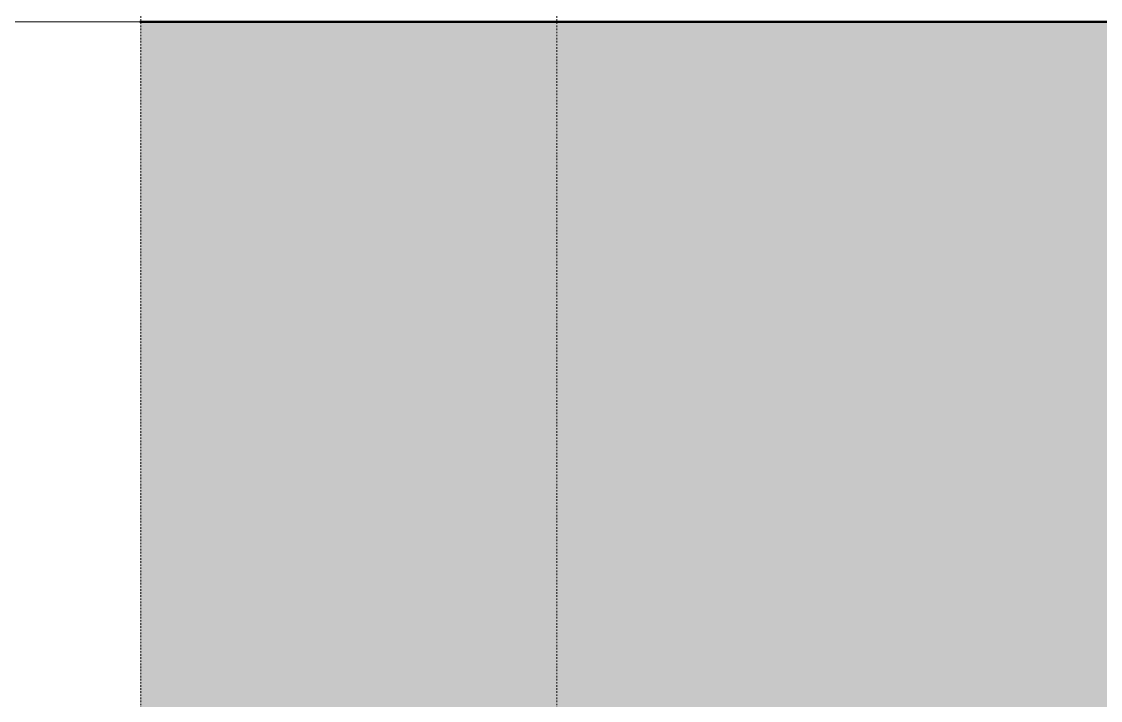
# Model space of a CAD drawing. Header units: inches. Extents: x 1750 to 7619, y -360 to 620.
# Drawn here: x 4732.9 to 4820, y -84.8 to -30 of the extents above; entities that cross this region are included whole.
import ezdxf

# ---------------------------------------------------------------- set-up
doc = ezdxf.new("R2010")
doc.units = ezdxf.units.IN
doc.header["$MEASUREMENT"] = 0
doc.linetypes.add('Aligning Line 1_8_', pattern=[0.25, 0.125, -0.125])
doc.linetypes.add('Grid Line 1_2_', pattern=[0.875, 0.5, -0.125, 0.125, -0.125])
for name, color, linetype, lineweight in [('0-4', 10, 'Continuous', 5), ('A-FLOR-LEVL-1', 51, 'Grid Line 1_2_', 9), ('C-TOPO', 7, 'Continuous', 9), ('C-TOPO-1', 250, 'Continuous', 50), ('G-ANNO-SYMB-2', 147, 'Aligning Line 1_8_', 9)]:
    doc.layers.add(name, color=color, linetype=linetype, lineweight=lineweight)

# ---------------------------------------------------------------- blocks, each defined once
blk = doc.blocks.new('CTR - 2nd Phase_rvt-2-BUILDING ELEVATION - NORTH')
at = {"layer": 'A-FLOR-LEVL-1'}
blk.add_line((-12558.481, -30), (-9609.49, -30), dxfattribs=at)
blk = doc.blocks.new('CTR  - Topography_rvt-2-BUILDING ELEVATION - NORTH')
at = {"layer": 'C-TOPO'}
h = blk.add_hatch(dxfattribs=at)
h.set_pattern_fill('FP_65', color=256, style=0, pattern_type=2)
h.set_pattern_definition([(0, (12, 0), (24, 24), [24, -24]), (0, (12, 9), (24, 24), [24, -24]), (0, (12, 18), (24, 24), [24, -24]), (90, (15, 21), (-24, 24), [24, -24]), (90, (24, 21), (-24, 24), [24, -24]), (90, (33, 21), (-24, 24), [24, -24])])
h.paths.add_polyline_path([(-10823.035, -206.54), (-9706.161, -206.54), (-9706.161, 4.736), (-9718.028, 4.577), (-9757.049, 2.343), (-9768.236, 2.238), (-9791.247, 0.217), (-9799.611, -0.999), (-9821.947, -0.999), (-9826.284, -1.518), (-9893.345, -4.302), (-9896.521, -5.014), (-9915.255, -12.609), (-9950.421, -20.492), (-9956.61, -23.001), (-10060.095, -17.589), (-10091.206, -21.292), (-10136.728, -22.076), (-10164.017, -22.646), (-10280.766, -24.574), (-10370.756, -26.589), (-10412.866, -26.71), (-10450.411, -27.551), (-10486.95, -27.599), (-10517.537, -27.237), (-10526.339, -27.223), (-10534.893, -27.122), (-10585.348, -27.535), (-10642.589, -27.26), (-10678.149, -26.984), (-10823.035, -29.946), (-10859.395, -30), (-12461.793, -30), (-12461.793, -206.54), (-10839.091, -206.54)], flags=0)
for p, q in [((-12461.793, -30), (-12438.768, -30)), ((-12438.768, -30), (-12348.567, -30))]:
    blk.add_line(p, q, dxfattribs=at)
at = {"layer": 'C-TOPO-1'}
for p, q in [((-12438.767, -30), (-12461.793, -30)), ((-12348.567, -30), (-12438.767, -30))]:
    blk.add_line(p, q, dxfattribs=at)
blk = doc.blocks.new('CTR - 1st Phase - Common Walls_rvt-2-BUILDING ELEVATION - NORTH')
at = {"layer": 'A-FLOR-LEVL-1'}
blk.add_line((-12558.481, -30), (-9609.49, -30), dxfattribs=at)
at = {"layer": 'G-ANNO-SYMB-2'}
for p, q in [((-12461.731, 526.953), (-12461.731, -145.839)), ((-12428.118, 526.953), (-12428.118, -206.54))]:
    blk.add_line(p, q, dxfattribs=at)
blk = doc.blocks.new('CTR - 1st Phase -Stairs _ Elevators_rvt-2-BUILDING ELEVATION - NORTH')
at = {"layer": 'A-FLOR-LEVL-1'}
blk.add_line((-12558.481, -30), (-9609.49, -30), dxfattribs=at)
at = {"layer": 'G-ANNO-SYMB-2'}
blk.add_line((-12461.731, 526.953), (-12461.731, -206.492), dxfattribs=at)

msp = doc.modelspace()

# ---------------------------------------------------------------- linework, layer by layer
at = {"layer": 'A-FLOR-LEVL-1'}
msp.add_line((4646.5044, -30), (7593.9954, -30), dxfattribs=at)

# ---------------------------------------------------------------- block references
at = {"layer": '0-4'}
for name in ['CTR - 2nd Phase_rvt-2-BUILDING ELEVATION - NORTH', 'CTR - 1st Phase - Common Walls_rvt-2-BUILDING ELEVATION - NORTH', 'CTR - 1st Phase -Stairs _ Elevators_rvt-2-BUILDING ELEVATION - NORTH', 'CTR  - Topography_rvt-2-BUILDING ELEVATION - NORTH']:
    msp.add_blockref(name, (17204.2357, 0), dxfattribs=at)

doc.saveas('drawing.dxf')
